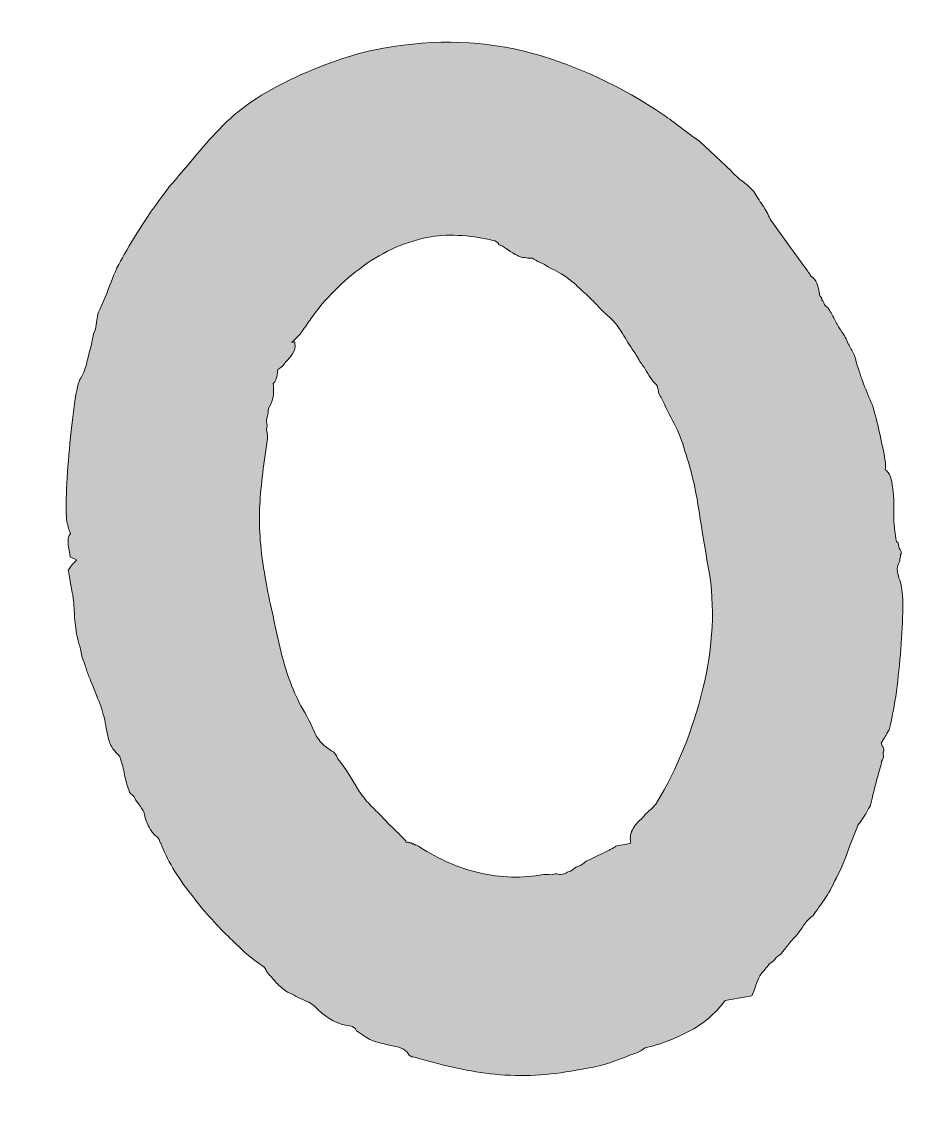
# Model space of a CAD drawing. Header units: inches. Extents: x 92 to 987, y -1041 to -39.
# Drawn here: x 298.9 to 391, y -863.6 to -749.1 of the extents above; entities that cross this region are included whole.
import ezdxf

# ---------------------------------------------------------------- set-up
doc = ezdxf.new("R2010")
doc.units = ezdxf.units.IN
doc.header["$MEASUREMENT"] = 0
doc.layers.add('Layer 1', color=7, linetype='Continuous')

# ---------------------------------------------------------------- blocks, each defined once
blk = doc.blocks.new('block 2')
at = {"layer": 'Layer 1', "true_color": 0xffffff}
h = blk.add_hatch(color=7, dxfattribs=at)
h.dxf.hatch_style = 2
edge = h.paths.add_edge_path()
edge.add_spline(control_points=[(318.5, -910.95), (324.7, -908.49), (330.75, -905.65), (336.81, -902.86), (340.68, -901.08), (341.58, -897.51), (339.24, -893.96), (337.88, -891.89), (335.91, -890.74), (333.46, -890.83), (329.58, -890.96), (325.68, -891.07), (321.84, -891.58), (312.9, -892.75), (304.45, -895.79), (295.95, -898.66), (287.27, -901.58), (278.54, -904.33), (269.79, -907.06), (268.62, -907.43), (267.16, -907.59), (266.01, -907.25), (262.11, -906.08), (258.47, -906.55), (255.1, -908.66), (249.52, -912.14), (244.03, -915.75), (238.53, -919.35), (233.62, -922.57), (228.76, -925.87), (223.84, -929.09), (222.87, -929.73), (221.76, -930.18), (220.56, -930.79), (218.89, -926.26), (217.26, -921.98), (215.72, -917.68), (211.63, -906.24), (207.27, -894.89), (203.6, -883.32), (199.49, -870.38), (197.58, -856.92), (195.16, -843.59), (192.33, -828.02), (187.89, -812.99), (181.05, -798.69), (177.62, -791.5), (174.27, -784.26), (171.05, -776.97), (167.78, -769.59), (164.87, -762.05), (159.33, -755.39), (160.71, -754.86), (161.6, -754.47), (162.53, -754.18), (183.11, -747.59), (203.68, -740.96), (224.29, -734.45), (238.34, -730.01), (252.5, -725.9), (266.51, -721.34), (280.76, -716.71), (294.21, -710.15), (307.75, -703.81), (312.99, -701.36), (318.3, -699.05), (323.7, -697.01), (319.37, -693.59), (315.8, -690.08), (312.85, -686.59), (306.55, -688.26), (300.34, -690.24), (294.15, -692.31), (281.88, -696.42), (269.71, -700.91), (257.29, -704.53), (220.57, -715.25), (183.89, -726.04), (147.77, -738.67), (144.01, -739.99), (140.23, -741.26), (136.52, -742.71), (132.2, -744.4), (129.88, -747.78), (129.49, -752.29), (129.11, -756.65), (131.62, -759.26), (135.37, -761.07), (138.9, -762.78), (142.09, -765.14), (144.42, -768.29), (147.01, -771.81), (149.39, -775.5), (151.53, -779.31), (154.16, -784), (156.41, -788.9), (158.88, -793.67), (164.17, -803.86), (169.04, -814.22), (172.66, -825.12), (173.06, -826.32), (173.4, -827.54), (173.81, -828.88), (172.89, -829.18), (172.24, -829.38), (171.6, -829.6), (167.29, -831.14), (162.89, -832.47), (158.69, -834.26), (150.5, -837.74), (143.02, -842.53), (135.64, -847.47), (122.97, -855.95), (110.86, -865.26), (97.27, -872.32), (93.56, -874.25), (92.32, -878.27), (93.69, -882.42), (94.71, -885.52), (96.67, -887.86), (99.8, -888.95), (108.36, -891.94), (115.11, -897.41), (120.81, -904.26), (124.38, -908.54), (127.74, -913.01), (131.09, -917.47), (138.23, -926.98), (145.77, -936.12), (154.81, -943.9), (156.57, -945.42), (156.96, -946.92), (156.67, -949.08), (155.53, -957.67), (154.43, -966.27), (153.5, -974.89), (152.53, -984.01), (152.99, -993.01), (156.48, -1001.66), (157.3, -1003.69), (157.95, -1005.79), (158.69, -1007.85), (161.19, -1014.85), (162.93, -1021.94), (162.04, -1029.5), (161.65, -1032.74), (163.16, -1035.27), (166.19, -1036.8), (166.96, -1037.19), (167.69, -1037.77), (168.28, -1038.4), (169.43, -1039.64), (170.8, -1040.21), (172.48, -1040.38), (179.61, -1041.08), (186.63, -1040.26), (193.55, -1038.67), (213.49, -1034.07), (231.29, -1024.98), (247.49, -1012.59), (248.91, -1011.5), (250.38, -1010.46), (251.91, -1009.55), (261.95, -1003.62), (272.15, -997.95), (282.02, -991.75), (292.52, -985.15), (303.37, -978.95), (311.69, -969.37), (313.92, -966.8), (315.14, -964.21), (314.2, -960.98), (313.45, -958.41), (312.57, -955.81), (311.26, -953.5), (309.35, -950.14), (307.08, -946.96), (304.81, -943.81), (300.05, -937.17), (295.18, -930.6), (290.37, -923.99), (289.94, -923.39), (289.62, -922.7), (289.2, -921.97), (289.99, -921.68), (290.55, -921.47), (291.1, -921.26), (300.24, -917.84), (309.43, -914.55), (318.5, -910.95)], knot_values=[0, 0, 0, 0, 1, 1, 1, 2, 2, 2, 3, 3, 3, 4, 4, 4, 5, 5, 5, 6, 6, 6, 7, 7, 7, 8, 8, 8, 9, 9, 9, 10, 10, 10, 11, 11, 11, 12, 12, 12, 13, 13, 13, 14, 14, 14, 15, 15, 15, 16, 16, 16, 17, 17, 17, 18, 18, 18, 19, 19, 19, 20, 20, 20, 21, 21, 21, 22, 22, 22, 23, 23, 23, 24, 24, 24, 25, 25, 25, 26, 26, 26, 27, 27, 27, 28, 28, 28, 29, 29, 29, 30, 30, 30, 31, 31, 31, 32, 32, 32, 33, 33, 33, 34, 34, 34, 35, 35, 35, 36, 36, 36, 37, 37, 37, 38, 38, 38, 39, 39, 39, 40, 40, 40, 41, 41, 41, 42, 42, 42, 43, 43, 43, 44, 44, 44, 45, 45, 45, 46, 46, 46, 47, 47, 47, 48, 48, 48, 49, 49, 49, 50, 50, 50, 51, 51, 51, 52, 52, 52, 53, 53, 53, 54, 54, 54, 55, 55, 55, 56, 56, 56, 57, 57, 57, 58, 58, 58, 59, 59, 59, 60, 60, 60, 61, 61, 61, 62, 62, 62, 63, 63, 63, 63], degree=3, periodic=1)
edge = h.paths.add_edge_path()
edge.add_spline(control_points=[(262.99, -928.16), (265.81, -936.44), (270.88, -943.56), (276.15, -950.95), (273, -951.69), (270.9, -951.09), (269.19, -948.75), (265.43, -943.61), (261.49, -938.6), (257.65, -933.51), (257.06, -932.73), (256.61, -931.84), (256.03, -930.9), (257.98, -929.1), (260.02, -927.86), (262.99, -928.16)], knot_values=[0, 0, 0, 0, 1, 1, 1, 2, 2, 2, 3, 3, 3, 4, 4, 4, 5, 5, 5, 5], degree=3, periodic=1)
edge = h.paths.add_edge_path()
edge.add_spline(control_points=[(250.35, -934.42), (252.99, -939.92), (255.54, -945.25), (258.21, -950.8), (256.38, -951.19), (254.95, -951.07), (253.23, -949.71), (249.53, -946.77), (246.45, -943.36), (243.66, -939.15), (245.92, -937.55), (248.15, -935.98), (250.35, -934.42)], knot_values=[0, 0, 0, 0, 1, 1, 1, 2, 2, 2, 3, 3, 3, 4, 4, 4, 4], degree=3, periodic=1)
edge = h.paths.add_edge_path()
edge.add_spline(control_points=[(238.31, -942.94), (239.22, -945.7), (240.06, -948.26), (241, -951.08), (235.94, -951.38), (231.37, -950.94), (226.7, -949.57), (230.45, -947.43), (234.2, -945.29), (238.31, -942.94)], knot_values=[0, 0, 0, 0, 1, 1, 1, 2, 2, 2, 3, 3, 3, 3], degree=3, periodic=1)
edge = h.paths.add_edge_path()
edge.add_spline(control_points=[(275.05, -973.56), (264.72, -979.59), (254.39, -985.6), (244.06, -991.62), (241.39, -993.18), (238.67, -994.66), (236.1, -996.37), (234.47, -997.45), (233.08, -998.91), (231.57, -1000.17), (230.58, -1000.99), (229.6, -1001.85), (228.53, -1002.55), (221.24, -1007.33), (213.27, -1010.73), (205.25, -1014.05), (197.89, -1017.09), (190.6, -1020.3), (183.27, -1023.42), (182.92, -1023.57), (182.53, -1023.62), (181.97, -1023.77), (181.75, -1014.24), (178.81, -1005.44), (176.18, -996.57), (174.63, -991.31), (173.32, -986), (172.88, -980.5), (172.37, -974.16), (173.53, -967.99), (174.5, -961.79), (175.34, -956.47), (176.07, -951.13), (175.41, -945.73), (174.75, -940.3), (172.44, -935.74), (167.78, -932.77), (161.51, -928.76), (156.68, -923.42), (152.64, -917.28), (149.96, -913.21), (147.37, -909.06), (144.84, -904.88), (139.03, -895.33), (131.98, -886.9), (122.99, -880.18), (122.67, -879.94), (122.23, -879.89), (121.35, -879.57), (140.92, -866.61), (158.1, -852.1), (176.31, -838.21), (176.84, -840.76), (177.31, -842.77), (177.66, -844.8), (178.01, -846.85), (178.25, -848.92), (178.57, -851.29), (175.19, -851.58), (173.33, -853.99), (171.18, -855.99), (165.93, -860.88), (160.62, -865.71), (155.43, -870.67), (153.28, -872.74), (151.37, -875.06), (149.41, -877.31), (148.9, -877.9), (148.44, -878.62), (148.22, -879.35), (147.84, -880.64), (148.38, -881.69), (149.49, -882.42), (150.47, -883.06), (151.47, -882.92), (152.22, -882.14), (158.38, -875.77), (166.43, -872.29), (173.83, -867.82), (175.87, -866.59), (177.82, -865.21), (180.22, -863.63), (180.55, -865.68), (180.81, -867.33), (181.03, -868.69), (177.11, -871.37), (173.35, -873.8), (169.76, -876.44), (165.07, -879.9), (161.15, -884.14), (157.77, -888.88), (157.21, -889.67), (156.61, -890.63), (156.56, -891.54), (156.42, -893.68), (159.28, -895.09), (161.22, -893.91), (161.89, -893.5), (162.42, -892.86), (163, -892.32), (168.85, -886.95), (175.34, -882.61), (183.08, -879.72), (183.45, -881.29), (183.78, -882.7), (184.04, -883.77), (179.79, -887.32), (175.69, -890.49), (171.9, -893.99), (169.51, -896.2), (167.48, -898.84), (165.46, -901.43), (164.18, -903.05), (164.26, -904.39), (165.2, -905.52), (166.23, -906.76), (167.83, -907.21), (169.52, -906.28), (172.57, -904.61), (175.53, -902.76), (178.48, -900.91), (181.25, -899.16), (183.94, -897.32), (186.99, -895.31), (187.82, -897.89), (188.54, -900.11), (189.2, -902.16), (185.96, -905.13), (182.9, -907.95), (179.84, -910.76), (179.55, -911.03), (179.27, -911.32), (178.99, -911.61), (176.9, -913.77), (176.58, -915.58), (177.93, -917.39), (179.01, -918.84), (181.21, -919.47), (183.79, -917.73), (186.59, -915.83), (189.58, -914.22), (192.79, -912.3), (193.8, -914.94), (194.81, -917.57), (195.91, -920.43), (191.95, -920.71), (190.03, -923.53), (187.93, -926.01), (186.73, -927.43), (187.02, -929.41), (188.3, -930.6), (189.6, -931.81), (191.44, -931.94), (192.91, -930.65), (194.54, -929.21), (196, -927.58), (197.85, -925.7), (198.66, -927.83), (199.33, -929.63), (200.11, -931.69), (198.24, -933.28), (196.32, -934.82), (194.5, -936.48), (192.48, -938.34), (192.48, -940.64), (194.4, -942.46), (195.78, -943.77), (197.26, -943.99), (199.06, -943.1), (199.77, -942.74), (200.43, -942.28), (201.12, -941.89), (201.71, -941.57), (202.32, -941.28), (203.13, -940.87), (203.64, -942.51), (204.15, -943.89), (204.5, -945.32), (205.08, -947.72), (206.22, -949.71), (208.13, -951.35), (208.86, -951.98), (209.22, -953.06), (209.76, -953.95), (206.92, -956.44), (204.24, -958.54), (201.85, -960.92), (197.62, -965.14), (193.55, -969.51), (189.45, -973.86), (188.85, -974.5), (188.31, -975.28), (188.02, -976.1), (187.6, -977.3), (187.84, -978.5), (188.93, -979.32), (190, -980.14), (191.16, -980.14), (192.25, -979.37), (192.91, -978.92), (193.48, -978.36), (194.09, -977.84), (201.03, -971.94), (208.65, -967.04), (216.53, -962.52), (217.08, -962.21), (217.9, -961.93), (218.43, -962.11), (221.33, -963.09), (224.17, -964.21), (227.36, -965.4), (226.52, -966.23), (225.9, -966.95), (225.16, -967.55), (219.69, -972.04), (214.2, -976.5), (208.72, -980.98), (208.1, -981.48), (207.34, -981.89), (206.92, -982.53), (206.6, -982.99), (206.52, -983.82), (206.72, -984.34), (206.84, -984.65), (207.7, -984.73), (208.24, -984.8), (208.5, -984.83), (208.79, -984.61), (209.06, -984.48), (216.41, -980.91), (223.79, -977.4), (231.09, -973.73), (234.02, -972.26), (236.83, -970.52), (239.58, -968.72), (241.09, -967.73), (242.44, -967.62), (244.36, -968.53), (243.33, -969.25), (242.56, -969.8), (241.77, -970.33), (226.3, -980.6), (211.9, -992.27), (197.82, -1004.35), (197.44, -1004.67), (196.93, -1004.98), (196.79, -1005.4), (196.59, -1005.99), (196.43, -1006.86), (196.72, -1007.26), (197.03, -1007.67), (197.96, -1007.93), (198.51, -1007.8), (199.34, -1007.58), (200.09, -1006.99), (200.86, -1006.53), (212.59, -999.55), (224.24, -992.43), (236.08, -985.65), (240.91, -982.89), (246.12, -980.8), (251.22, -978.57), (256.06, -976.44), (260.98, -974.51), (265.01, -970.92), (265.42, -970.56), (266.08, -970.26), (266.6, -970.29), (270.24, -970.54), (273.89, -970.89), (277.53, -971.2), (277.58, -971.4), (277.64, -971.61), (277.69, -971.81), (276.81, -972.39), (275.96, -973.02), (275.05, -973.56)], knot_values=[0, 0, 0, 0, 1, 1, 1, 2, 2, 2, 3, 3, 3, 4, 4, 4, 5, 5, 5, 6, 6, 6, 7, 7, 7, 8, 8, 8, 9, 9, 9, 10, 10, 10, 11, 11, 11, 12, 12, 12, 13, 13, 13, 14, 14, 14, 15, 15, 15, 16, 16, 16, 17, 17, 17, 18, 18, 18, 19, 19, 19, 20, 20, 20, 21, 21, 21, 22, 22, 22, 23, 23, 23, 24, 24, 24, 25, 25, 25, 26, 26, 26, 27, 27, 27, 28, 28, 28, 29, 29, 29, 30, 30, 30, 31, 31, 31, 32, 32, 32, 33, 33, 33, 34, 34, 34, 35, 35, 35, 36, 36, 36, 37, 37, 37, 38, 38, 38, 39, 39, 39, 40, 40, 40, 41, 41, 41, 42, 42, 42, 43, 43, 43, 44, 44, 44, 45, 45, 45, 46, 46, 46, 47, 47, 47, 48, 48, 48, 49, 49, 49, 50, 50, 50, 51, 51, 51, 52, 52, 52, 53, 53, 53, 54, 54, 54, 55, 55, 55, 56, 56, 56, 57, 57, 57, 58, 58, 58, 59, 59, 59, 60, 60, 60, 61, 61, 61, 62, 62, 62, 63, 63, 63, 64, 64, 64, 65, 65, 65, 66, 66, 66, 67, 67, 67, 68, 68, 68, 69, 69, 69, 70, 70, 70, 71, 71, 71, 72, 72, 72, 73, 73, 73, 74, 74, 74, 75, 75, 75, 76, 76, 76, 77, 77, 77, 78, 78, 78, 79, 79, 79, 80, 80, 80, 81, 81, 81, 82, 82, 82, 83, 83, 83, 84, 84, 84, 85, 85, 85, 86, 86, 86, 87, 87, 87, 88, 88, 88, 89, 89, 89, 90, 90, 90, 91, 91, 91, 92, 92, 92, 92], degree=3, periodic=1)
edge = h.paths.add_edge_path()
edge.add_spline(control_points=[(291.64, -952.56), (289.98, -952.95), (289.05, -952.54), (288.11, -951.4), (285.83, -948.66), (283.43, -946), (280.99, -943.4), (276.64, -938.77), (273.56, -933.36), (271.05, -927.59), (270.94, -927.34), (270.96, -927.03), (270.89, -926.57), (272.83, -926.13), (274.74, -925.71), (276.92, -925.22), (279.09, -935.82), (286.02, -943.71), (291.64, -952.56)], knot_values=[0, 0, 0, 0, 1, 1, 1, 2, 2, 2, 3, 3, 3, 4, 4, 4, 5, 5, 5, 6, 6, 6, 6], degree=3, periodic=1)
h = blk.add_hatch(color=7, dxfattribs=at)
h.dxf.hatch_style = 2
edge = h.paths.add_edge_path()
edge.add_spline(control_points=[(389.52, -823.06), (389.71, -822.42), (389.91, -821.43), (390.13, -820.08), (390.35, -818.73), (390.52, -817.28), (390.65, -815.74), (390.79, -814.21), (390.88, -812.73), (390.93, -811.3), (390.98, -809.88), (390.95, -808.83), (390.83, -808.14), (390.8, -807.95), (390.73, -807.7), (390.63, -807.42), (390.52, -807.13), (390.45, -806.84), (390.4, -806.55), (390.33, -806.16), (390.41, -805.79), (390.66, -805.45), (390.62, -805.25), (390.65, -805.09), (390.73, -804.98), (390.69, -804.78), (390.72, -804.68), (390.82, -804.66), (390.82, -804.66), (390.8, -804.51), (390.8, -804.51), (390.78, -804.41), (390.74, -804.32), (390.67, -804.23), (390.6, -804.14), (390.56, -804.05), (390.55, -803.95), (390.55, -803.95), (390.49, -803.66), (390.49, -803.66), (390.48, -803.56), (390.44, -803.49), (390.38, -803.45), (390.32, -803.41), (390.29, -803.34), (390.27, -803.24), (390.27, -803.24), (390.24, -803.1), (390.24, -803.1), (390.07, -802.12), (389.99, -801.12), (390.02, -800.11), (390.04, -799.09), (389.97, -798.1), (389.8, -797.12), (389.69, -796.53), (389.47, -796.11), (389.12, -795.87), (389.18, -795.66), (389.17, -795.31), (389.09, -794.82), (388.92, -793.84), (388.72, -792.86), (388.5, -791.89), (388.28, -790.92), (388.04, -790), (387.78, -789.14), (387.45, -788.39), (387.14, -787.64), (386.86, -786.88), (386.57, -786.12), (386.31, -785.36), (386.08, -784.6), (385.99, -784.11), (385.84, -783.7), (385.64, -783.39), (385.43, -783.07), (385.23, -782.68), (385.05, -782.2), (384.77, -781.75), (384.52, -781.36), (384.31, -781.04), (384.11, -780.73), (383.92, -780.38), (383.76, -780.01), (383.45, -779.45), (383.24, -779.09), (383.11, -778.91), (382.88, -778.75), (382.75, -778.62), (382.74, -778.52), (382.72, -778.42), (382.64, -778.29), (382.51, -778.11), (382.48, -777.91), (382.4, -777.77), (382.29, -777.69), (382.29, -777.69), (382.18, -777.1), (382.18, -777.1), (382.15, -776.91), (382.08, -776.67), (381.98, -776.38), (381.88, -776.1), (381.66, -775.83), (381.31, -775.59), (381.29, -775.5), (381.05, -775.13), (380.59, -774.51), (380.13, -773.88), (379.63, -773.21), (379.1, -772.5), (379.1, -772.5), (377.09, -769.67), (377.09, -769.67), (376.9, -769.2), (376.64, -768.72), (376.3, -768.22), (375.96, -767.73), (375.65, -767.25), (375.37, -766.79), (374.99, -766.36), (374.6, -766), (374.19, -765.71), (373.79, -765.43), (373.4, -765.07), (373.02, -764.63), (373.02, -764.63), (369.76, -761.57), (369.76, -761.57), (369.06, -761.09), (368.4, -760.6), (367.76, -760.11), (367.11, -759.62), (366.51, -759.17), (365.93, -758.76), (361.57, -755.8), (356.98, -753.65), (352.15, -752.33), (347.32, -751.01), (342.17, -750.83), (336.69, -751.8), (333.94, -752.28), (330.87, -753.3), (327.46, -754.86), (324.05, -756.42), (321.41, -758.23), (319.55, -760.27), (318.61, -761.24), (317.73, -762.23), (316.89, -763.24), (316.06, -764.24), (315.18, -765.28), (314.26, -766.35), (313.35, -767.52), (312.52, -768.68), (311.77, -769.82), (311.01, -770.96), (310.29, -772.15), (309.6, -773.38), (309.04, -774.29), (308.58, -775.25), (308.21, -776.27), (307.83, -777.3), (307.39, -778.36), (306.88, -779.46), (306.82, -779.68), (306.76, -779.94), (306.71, -780.25), (306.67, -780.56), (306.62, -780.87), (306.58, -781.18), (306.43, -781.51), (306.33, -781.83), (306.29, -782.14), (306.24, -782.45), (306.19, -782.71), (306.13, -782.93), (305.94, -783.56), (305.79, -784.15), (305.68, -784.67), (305.57, -785.2), (305.36, -785.74), (305.05, -786.29), (304.81, -786.64), (304.59, -787.54), (304.39, -788.99), (304.19, -790.44), (304.02, -792.01), (303.86, -793.7), (303.7, -795.39), (303.6, -796.95), (303.55, -798.37), (303.49, -799.8), (303.51, -800.75), (303.6, -801.24), (303.7, -801.83), (303.83, -802.26), (303.98, -802.54), (303.72, -802.79), (303.65, -803.25), (303.77, -803.94), (303.77, -803.94), (303.9, -804.67), (303.9, -804.67), (303.9, -804.67), (303.95, -804.97), (303.95, -804.97), (303.95, -804.97), (304.61, -805.3), (304.61, -805.3), (304.53, -805.42), (304.43, -805.54), (304.3, -805.66), (304.17, -805.78), (304.02, -805.96), (303.86, -806.19), (303.86, -806.19), (303.74, -806.36), (303.74, -806.36), (303.74, -806.36), (303.79, -806.66), (303.79, -806.66), (303.79, -806.66), (303.85, -806.95), (303.85, -806.95), (303.85, -806.95), (304.16, -808.71), (304.16, -808.71), (304.29, -809.5), (304.37, -810.22), (304.38, -810.87), (304.4, -811.53), (304.47, -812.24), (304.61, -813.03), (304.68, -813.42), (304.77, -813.81), (304.89, -814.19), (305.01, -814.57), (305.11, -815.01), (305.2, -815.5), (305.38, -815.97), (305.53, -816.4), (305.65, -816.78), (305.77, -817.16), (305.91, -817.54), (306.08, -817.92), (306.43, -818.76), (306.75, -819.57), (307.03, -820.32), (307.32, -821.08), (307.53, -821.85), (307.67, -822.63), (307.8, -823.42), (307.93, -824), (308.05, -824.38), (308.17, -824.77), (308.53, -825.26), (309.14, -825.86), (309.14, -825.86), (309.19, -826.15), (309.19, -826.15), (309.38, -826.62), (309.52, -827.15), (309.63, -827.74), (309.73, -828.33), (309.87, -828.86), (310.06, -829.33), (310.09, -829.53), (310.17, -829.67), (310.28, -829.75), (310.4, -829.83), (310.52, -829.96), (310.65, -830.13), (310.67, -830.23), (310.81, -830.46), (311.08, -830.82), (311.21, -831), (311.34, -831.17), (311.47, -831.35), (311.6, -831.53), (311.69, -831.72), (311.72, -831.91), (311.81, -832.41), (311.93, -832.79), (312.08, -833.06), (312.23, -833.34), (312.37, -833.57), (312.5, -833.75), (312.63, -833.93), (312.76, -834.06), (312.87, -834.14), (312.99, -834.22), (313.11, -834.35), (313.24, -834.52), (313.28, -834.72), (313.32, -834.84), (313.38, -834.88), (313.44, -834.92), (313.48, -835.04), (313.52, -835.23), (313.87, -836.08), (314.33, -836.96), (314.89, -837.87), (315.45, -838.78), (316.06, -839.63), (316.71, -840.43), (317.37, -841.32), (318.04, -842.14), (318.73, -842.87), (319.41, -843.61), (320.06, -844.28), (320.67, -844.88), (321.28, -845.48), (321.8, -845.97), (322.21, -846.35), (322.63, -846.73), (323.25, -847.2), (324.06, -847.76), (324.06, -847.76), (324.23, -847.88), (324.23, -847.88), (324.36, -848.07), (324.43, -848.18), (324.44, -848.23), (324.45, -848.28), (324.52, -848.39), (324.65, -848.57), (324.9, -848.83), (325.15, -849.11), (325.41, -849.42), (325.66, -849.73), (326.08, -850.08), (326.65, -850.49), (326.98, -850.63), (327.29, -850.78), (327.57, -850.93), (327.85, -851.09), (328.15, -851.23), (328.48, -851.38), (329.02, -851.58), (329.48, -851.91), (329.86, -852.35), (330.83, -853.29), (331.94, -853.85), (333.18, -854.03), (333.5, -854.08), (333.73, -854.24), (333.88, -854.52), (333.88, -854.52), (334.91, -855.24), (334.91, -855.24), (335.14, -855.4), (335.37, -855.52), (335.58, -855.58), (335.79, -855.64), (336, -855.71), (336.22, -855.77), (336.43, -855.83), (336.67, -855.89), (336.93, -855.95), (337.19, -856), (337.43, -856.06), (337.64, -856.12), (338.58, -856.26), (339.13, -856.57), (339.32, -857.04), (339.32, -857.04), (339.67, -857.28), (339.67, -857.28), (339.67, -857.28), (339.81, -857.26), (339.81, -857.26), (341.3, -857.7), (342.68, -858.06), (343.94, -858.35), (345.2, -858.63), (346.5, -858.85), (347.85, -859.02), (350.63, -859.34), (353.44, -859.25), (356.28, -858.75), (356.67, -858.68), (357.26, -858.58), (358.04, -858.44), (358.82, -858.3), (359.6, -858.11), (360.36, -857.88), (360.74, -857.71), (361.12, -857.57), (361.5, -857.45), (361.88, -857.33), (362.21, -857.2), (362.49, -857.05), (362.98, -856.96), (363.49, -856.72), (364.03, -856.32), (365.58, -855.95), (367.09, -855.38), (368.57, -854.61), (370.05, -853.85), (371.33, -852.77), (372.39, -851.37), (372.39, -851.37), (375.18, -850.88), (375.18, -850.88), (375.18, -850.88), (375.4, -850.38), (375.4, -850.38), (375.46, -850.17), (375.56, -849.88), (375.7, -849.5), (375.83, -849.12), (375.98, -848.82), (376.14, -848.59), (376.56, -848.11), (376.85, -847.76), (377.02, -847.52), (377.29, -847.38), (377.51, -847.19), (377.67, -846.95), (377.75, -846.84), (377.86, -846.75), (378, -846.67), (378.14, -846.59), (378.25, -846.5), (378.33, -846.38), (378.49, -846.15), (378.72, -845.86), (379.01, -845.51), (379.3, -845.15), (379.61, -844.79), (379.96, -844.43), (380.2, -844.09), (380.44, -843.74), (380.68, -843.4), (380.92, -843.05), (381.22, -842.75), (381.58, -842.48), (381.98, -841.91), (382.39, -841.33), (382.79, -840.75), (383.19, -840.18), (383.54, -839.56), (383.83, -838.9), (384.36, -837.9), (384.81, -836.89), (385.19, -835.86), (385.56, -834.84), (385.92, -833.89), (386.27, -833.02), (386.27, -833.02), (386.52, -832.68), (386.52, -832.68), (386.52, -832.68), (386.88, -832.16), (386.88, -832.16), (387.04, -831.93), (387.16, -831.73), (387.23, -831.57), (387.3, -831.4), (387.42, -831.21), (387.58, -830.97), (387.64, -830.76), (387.73, -830.39), (387.84, -829.87), (387.95, -829.35), (388.1, -828.76), (388.29, -828.12), (388.54, -827.27), (388.69, -826.69), (388.74, -826.38), (388.9, -826.15), (388.97, -825.94), (388.93, -825.74), (388.89, -825.54), (388.9, -825.42), (388.94, -825.36), (388.98, -825.3), (388.99, -825.22), (388.97, -825.13), (388.94, -824.93), (388.89, -824.81), (388.84, -824.77), (388.78, -824.73), (388.73, -824.61), (388.7, -824.42), (388.7, -824.42), (388.82, -824.24), (388.82, -824.24), (388.98, -824.02), (389.21, -823.62), (389.52, -823.06)], knot_values=[0, 0, 0, 0, 1, 1, 1, 2, 2, 2, 3, 3, 3, 4, 4, 4, 5, 5, 5, 6, 6, 6, 7, 7, 7, 8, 8, 8, 9, 9, 9, 10, 10, 10, 11, 11, 11, 12, 12, 12, 13, 13, 13, 14, 14, 14, 15, 15, 15, 16, 16, 16, 17, 17, 17, 18, 18, 18, 19, 19, 19, 20, 20, 20, 21, 21, 21, 22, 22, 22, 23, 23, 23, 24, 24, 24, 25, 25, 25, 26, 26, 26, 27, 27, 27, 28, 28, 28, 29, 29, 29, 30, 30, 30, 31, 31, 31, 32, 32, 32, 33, 33, 33, 34, 34, 34, 35, 35, 35, 36, 36, 36, 37, 37, 37, 38, 38, 38, 39, 39, 39, 40, 40, 40, 41, 41, 41, 42, 42, 42, 43, 43, 43, 44, 44, 44, 45, 45, 45, 46, 46, 46, 47, 47, 47, 48, 48, 48, 49, 49, 49, 50, 50, 50, 51, 51, 51, 52, 52, 52, 53, 53, 53, 54, 54, 54, 55, 55, 55, 56, 56, 56, 57, 57, 57, 58, 58, 58, 59, 59, 59, 60, 60, 60, 61, 61, 61, 62, 62, 62, 63, 63, 63, 64, 64, 64, 65, 65, 65, 66, 66, 66, 67, 67, 67, 68, 68, 68, 69, 69, 69, 70, 70, 70, 71, 71, 71, 72, 72, 72, 73, 73, 73, 74, 74, 74, 75, 75, 75, 76, 76, 76, 77, 77, 77, 78, 78, 78, 79, 79, 79, 80, 80, 80, 81, 81, 81, 82, 82, 82, 83, 83, 83, 84, 84, 84, 85, 85, 85, 86, 86, 86, 87, 87, 87, 88, 88, 88, 89, 89, 89, 90, 90, 90, 91, 91, 91, 92, 92, 92, 93, 93, 93, 94, 94, 94, 95, 95, 95, 96, 96, 96, 97, 97, 97, 98, 98, 98, 99, 99, 99, 100, 100, 100, 101, 101, 101, 102, 102, 102, 103, 103, 103, 104, 104, 104, 105, 105, 105, 106, 106, 106, 107, 107, 107, 108, 108, 108, 109, 109, 109, 110, 110, 110, 111, 111, 111, 112, 112, 112, 113, 113, 113, 114, 114, 114, 115, 115, 115, 116, 116, 116, 117, 117, 117, 118, 118, 118, 119, 119, 119, 120, 120, 120, 121, 121, 121, 122, 122, 122, 123, 123, 123, 124, 124, 124, 125, 125, 125, 126, 126, 126, 127, 127, 127, 128, 128, 128, 129, 129, 129, 130, 130, 130, 131, 131, 131, 132, 132, 132, 133, 133, 133, 134, 134, 134, 135, 135, 135, 136, 136, 136, 137, 137, 137, 138, 138, 138, 139, 139, 139, 140, 140, 140, 141, 141, 141, 142, 142, 142, 143, 143, 143, 144, 144, 144, 145, 145, 145, 146, 146, 146, 147, 147, 147, 148, 148, 148, 149, 149, 149, 150, 150, 150, 151, 151, 151, 152, 152, 152, 153, 153, 153, 154, 154, 154, 155, 155, 155, 156, 156, 156, 157, 157, 157, 158, 158, 158, 159, 159, 159, 160, 160, 160, 161, 161, 161, 162, 162, 162, 163, 163, 163, 164, 164, 164, 164], degree=3, periodic=1)
edge = h.paths.add_edge_path()
edge.add_spline(control_points=[(370.06, -818.76), (368.97, -823.2), (367.37, -827.16), (365.26, -830.66), (365.1, -830.9), (364.89, -831.13), (364.63, -831.38), (364.28, -831.65), (363.98, -831.95), (363.73, -832.3), (363.38, -832.56), (363.06, -832.92), (362.79, -833.37), (362.51, -833.82), (362.42, -834.29), (362.51, -834.78), (362.51, -834.78), (362.53, -834.93), (362.53, -834.93), (362.53, -834.93), (362.09, -835.01), (362.09, -835.01), (362.09, -835.01), (361.06, -835.19), (361.06, -835.19), (360.88, -835.32), (360.47, -835.55), (359.82, -835.86), (359.17, -836.18), (358.52, -836.5), (357.87, -836.81), (357.61, -837.06), (357.34, -837.23), (357.05, -837.33), (356.76, -837.44), (356.49, -837.61), (356.23, -837.86), (356.03, -837.89), (355.89, -837.94), (355.81, -838.01), (355.72, -838.08), (355.62, -838.12), (355.52, -838.13), (355.52, -838.13), (355.23, -838.18), (355.23, -838.18), (355.13, -838.2), (355.03, -838.2), (354.92, -838.16), (354.82, -838.13), (354.71, -838.12), (354.62, -838.14), (354.62, -838.14), (354.18, -838.22), (354.18, -838.22), (353.87, -838.17), (353.61, -838.17), (353.42, -838.2), (351.16, -838.6), (348.93, -838.54), (346.72, -838.02), (344.51, -837.5), (342.43, -836.6), (340.49, -835.33), (340.26, -835.17), (340.12, -835.09), (340.07, -835.1), (340.02, -835.11), (339.94, -835.07), (339.83, -834.99), (339.73, -835.01), (339.68, -834.99), (339.67, -834.94), (339.66, -834.9), (339.6, -834.88), (339.51, -834.9), (339.39, -834.82), (339.24, -834.79), (339.04, -834.83), (339.04, -834.83), (339.02, -834.68), (339.02, -834.68), (338.52, -834.16), (338.03, -833.67), (337.54, -833.2), (337.06, -832.73), (336.62, -832.28), (336.24, -831.84), (335.77, -831.42), (335.34, -830.99), (334.96, -830.55), (334.58, -830.11), (334.25, -829.67), (333.96, -829.21), (333.36, -828.1), (332.68, -827.07), (331.9, -826.09), (331.72, -825.62), (331.52, -825.35), (331.3, -825.29), (331.3, -825.29), (330.61, -824.8), (330.61, -824.8), (330.38, -824.64), (330.07, -824.29), (329.67, -823.76), (329.15, -822.54), (328.61, -821.47), (328.05, -820.56), (327.6, -819.73), (327.17, -818.74), (326.77, -817.6), (326.37, -816.46), (326.03, -815.29), (325.77, -814.07), (325.5, -812.86), (325.24, -811.64), (324.98, -810.42), (324.71, -809.21), (324.49, -808.11), (324.32, -807.13), (323.84, -804.39), (323.64, -802), (323.74, -799.97), (323.84, -797.93), (324.1, -795.56), (324.53, -792.86), (324.58, -792.55), (324.56, -792.15), (324.47, -791.66), (324.54, -791.45), (324.53, -791.14), (324.46, -790.75), (324.45, -790.65), (324.5, -790.39), (324.63, -789.96), (324.58, -789.67), (324.67, -789.35), (324.92, -789.01), (325.2, -788.35), (325.28, -787.63), (325.14, -786.85), (325.42, -786.7), (325.58, -786.21), (325.64, -785.39), (326.1, -785.11), (326.36, -784.87), (326.42, -784.65), (326.68, -784.4), (326.93, -784.11), (327.17, -783.76), (327.41, -783.42), (327.5, -783.05), (327.43, -782.66), (327.43, -782.66), (327.41, -782.51), (327.41, -782.51), (327.41, -782.51), (327.11, -782.56), (327.11, -782.56), (327.55, -782.18), (327.91, -781.79), (328.19, -781.39), (328.47, -780.99), (328.78, -780.55), (329.1, -780.09), (330.55, -778.02), (332.37, -776.18), (334.57, -774.59), (336.76, -772.99), (339.12, -771.97), (341.67, -771.52), (342.65, -771.34), (343.73, -771.31), (344.91, -771.4), (346.08, -771.5), (347.15, -771.66), (348.1, -771.9), (348.41, -771.95), (348.64, -772.11), (348.79, -772.38), (349, -772.45), (349.17, -772.52), (349.28, -772.6), (349.4, -772.68), (349.57, -772.8), (349.8, -772.96), (350.15, -773.2), (350.49, -773.4), (350.81, -773.54), (351.14, -773.69), (351.61, -773.76), (352.21, -773.75), (352.44, -773.91), (352.72, -774.06), (353.05, -774.21), (353.38, -774.35), (353.66, -774.51), (353.89, -774.67), (354.78, -775.12), (355.39, -775.46), (355.74, -775.7), (356.2, -776.03), (356.58, -776.34), (356.89, -776.64), (357.19, -776.94), (357.58, -777.3), (358.06, -777.72), (358.42, -778.06), (358.76, -778.4), (359.08, -778.75), (359.39, -779.1), (359.78, -779.48), (360.26, -779.9), (360.74, -780.33), (361.16, -780.83), (361.52, -781.42), (361.87, -782.02), (362.26, -782.63), (362.67, -783.27), (362.94, -783.62), (363.14, -783.94), (363.29, -784.22), (363.44, -784.49), (363.65, -784.81), (363.92, -785.17), (364.07, -785.44), (364.24, -785.74), (364.45, -786.06), (364.66, -786.38), (364.89, -786.66), (365.13, -786.92), (365.25, -787), (365.33, -787.19), (365.38, -787.48), (365.45, -787.87), (365.55, -788.16), (365.69, -788.34), (366.15, -789.27), (366.61, -790.17), (367.07, -791.05), (367.53, -791.93), (367.9, -792.9), (368.19, -793.95), (368.85, -795.96), (369.33, -797.99), (369.64, -800.06), (369.95, -802.12), (370.29, -804.19), (370.66, -806.24), (371.35, -810.16), (371.14, -814.33), (370.06, -818.76)], knot_values=[0, 0, 0, 0, 1, 1, 1, 2, 2, 2, 3, 3, 3, 4, 4, 4, 5, 5, 5, 6, 6, 6, 7, 7, 7, 8, 8, 8, 9, 9, 9, 10, 10, 10, 11, 11, 11, 12, 12, 12, 13, 13, 13, 14, 14, 14, 15, 15, 15, 16, 16, 16, 17, 17, 17, 18, 18, 18, 19, 19, 19, 20, 20, 20, 21, 21, 21, 22, 22, 22, 23, 23, 23, 24, 24, 24, 25, 25, 25, 26, 26, 26, 27, 27, 27, 28, 28, 28, 29, 29, 29, 30, 30, 30, 31, 31, 31, 32, 32, 32, 33, 33, 33, 34, 34, 34, 35, 35, 35, 36, 36, 36, 37, 37, 37, 38, 38, 38, 39, 39, 39, 40, 40, 40, 41, 41, 41, 42, 42, 42, 43, 43, 43, 44, 44, 44, 45, 45, 45, 46, 46, 46, 47, 47, 47, 48, 48, 48, 49, 49, 49, 50, 50, 50, 51, 51, 51, 52, 52, 52, 53, 53, 53, 54, 54, 54, 55, 55, 55, 56, 56, 56, 57, 57, 57, 58, 58, 58, 59, 59, 59, 60, 60, 60, 61, 61, 61, 62, 62, 62, 63, 63, 63, 64, 64, 64, 65, 65, 65, 66, 66, 66, 67, 67, 67, 68, 68, 68, 69, 69, 69, 70, 70, 70, 71, 71, 71, 72, 72, 72, 73, 73, 73, 74, 74, 74, 75, 75, 75, 76, 76, 76, 77, 77, 77, 78, 78, 78, 79, 79, 79, 80, 80, 80, 81, 81, 81, 82, 82, 82, 83, 83, 83, 84, 84, 84, 84], degree=3, periodic=1)
at = {"layer": 'Layer 1', "lineweight": 0}
for points, knots in [([(318.5, -910.95), (324.7, -908.49), (330.75, -905.65), (336.81, -902.86), (340.68, -901.08), (341.58, -897.51), (339.24, -893.96), (337.88, -891.89), (335.91, -890.74), (333.46, -890.83), (329.58, -890.96), (325.68, -891.07), (321.84, -891.58), (312.9, -892.75), (304.45, -895.79), (295.95, -898.66), (287.27, -901.58), (278.54, -904.33), (269.79, -907.06), (268.62, -907.43), (267.16, -907.59), (266.01, -907.25), (262.11, -906.08), (258.47, -906.55), (255.1, -908.66), (249.52, -912.14), (244.03, -915.75), (238.53, -919.35), (233.62, -922.57), (228.76, -925.87), (223.84, -929.09), (222.87, -929.73), (221.76, -930.18), (220.56, -930.79), (218.89, -926.26), (217.26, -921.98), (215.72, -917.68), (211.63, -906.24), (207.27, -894.89), (203.6, -883.32), (199.49, -870.38), (197.58, -856.92), (195.16, -843.59), (192.33, -828.02), (187.89, -812.99), (181.05, -798.69), (177.62, -791.5), (174.27, -784.26), (171.05, -776.97), (167.78, -769.59), (164.87, -762.05), (159.33, -755.39), (160.71, -754.86), (161.6, -754.47), (162.53, -754.18), (183.11, -747.59), (203.68, -740.96), (224.29, -734.45), (238.34, -730.01), (252.5, -725.9), (266.51, -721.34), (280.76, -716.71), (294.21, -710.15), (307.75, -703.81), (312.99, -701.36), (318.3, -699.05), (323.7, -697.01), (319.37, -693.59), (315.8, -690.08), (312.85, -686.59), (306.55, -688.26), (300.34, -690.24), (294.15, -692.31), (281.88, -696.42), (269.71, -700.91), (257.29, -704.53), (220.57, -715.25), (183.89, -726.04), (147.77, -738.67), (144.01, -739.99), (140.23, -741.26), (136.52, -742.71), (132.2, -744.4), (129.88, -747.78), (129.49, -752.29), (129.11, -756.65), (131.62, -759.26), (135.37, -761.07), (138.9, -762.78), (142.09, -765.14), (144.42, -768.29), (147.01, -771.81), (149.39, -775.5), (151.53, -779.31), (154.16, -784), (156.41, -788.9), (158.88, -793.67), (164.17, -803.86), (169.04, -814.22), (172.66, -825.12), (173.06, -826.32), (173.4, -827.54), (173.81, -828.88), (172.89, -829.18), (172.24, -829.38), (171.6, -829.6), (167.29, -831.14), (162.89, -832.47), (158.69, -834.26), (150.5, -837.74), (143.02, -842.53), (135.64, -847.47), (122.97, -855.95), (110.86, -865.26), (97.27, -872.32), (93.56, -874.25), (92.32, -878.27), (93.69, -882.42), (94.71, -885.52), (96.67, -887.86), (99.8, -888.95), (108.36, -891.94), (115.11, -897.41), (120.81, -904.26), (124.38, -908.54), (127.74, -913.01), (131.09, -917.47), (138.23, -926.98), (145.77, -936.12), (154.81, -943.9), (156.57, -945.42), (156.96, -946.92), (156.67, -949.08), (155.53, -957.67), (154.43, -966.27), (153.5, -974.89), (152.53, -984.01), (152.99, -993.01), (156.48, -1001.66), (157.3, -1003.69), (157.95, -1005.79), (158.69, -1007.85), (161.19, -1014.85), (162.93, -1021.94), (162.04, -1029.5), (161.65, -1032.74), (163.16, -1035.27), (166.19, -1036.8), (166.96, -1037.19), (167.69, -1037.77), (168.28, -1038.4), (169.43, -1039.64), (170.8, -1040.21), (172.48, -1040.38), (179.61, -1041.08), (186.63, -1040.26), (193.55, -1038.67), (213.49, -1034.07), (231.29, -1024.98), (247.49, -1012.59), (248.91, -1011.5), (250.38, -1010.46), (251.91, -1009.55), (261.95, -1003.62), (272.15, -997.95), (282.02, -991.75), (292.52, -985.15), (303.37, -978.95), (311.69, -969.37), (313.92, -966.8), (315.14, -964.21), (314.2, -960.98), (313.45, -958.41), (312.57, -955.81), (311.26, -953.5), (309.35, -950.14), (307.08, -946.96), (304.81, -943.81), (300.05, -937.17), (295.18, -930.6), (290.37, -923.99), (289.94, -923.39), (289.62, -922.7), (289.2, -921.97), (289.99, -921.68), (290.55, -921.47), (291.1, -921.26), (300.24, -917.84), (309.43, -914.55), (318.5, -910.95)], [0, 0, 0, 0, 1, 1, 1, 2, 2, 2, 3, 3, 3, 4, 4, 4, 5, 5, 5, 6, 6, 6, 7, 7, 7, 8, 8, 8, 9, 9, 9, 10, 10, 10, 11, 11, 11, 12, 12, 12, 13, 13, 13, 14, 14, 14, 15, 15, 15, 16, 16, 16, 17, 17, 17, 18, 18, 18, 19, 19, 19, 20, 20, 20, 21, 21, 21, 22, 22, 22, 23, 23, 23, 24, 24, 24, 25, 25, 25, 26, 26, 26, 27, 27, 27, 28, 28, 28, 29, 29, 29, 30, 30, 30, 31, 31, 31, 32, 32, 32, 33, 33, 33, 34, 34, 34, 35, 35, 35, 36, 36, 36, 37, 37, 37, 38, 38, 38, 39, 39, 39, 40, 40, 40, 41, 41, 41, 42, 42, 42, 43, 43, 43, 44, 44, 44, 45, 45, 45, 46, 46, 46, 47, 47, 47, 48, 48, 48, 49, 49, 49, 50, 50, 50, 51, 51, 51, 52, 52, 52, 53, 53, 53, 54, 54, 54, 55, 55, 55, 56, 56, 56, 57, 57, 57, 58, 58, 58, 59, 59, 59, 60, 60, 60, 61, 61, 61, 62, 62, 62, 63, 63, 63, 63]), ([(389.52, -823.06), (389.71, -822.42), (389.91, -821.43), (390.13, -820.08), (390.35, -818.73), (390.52, -817.28), (390.65, -815.74), (390.79, -814.21), (390.88, -812.73), (390.93, -811.3), (390.98, -809.88), (390.95, -808.83), (390.83, -808.14), (390.8, -807.95), (390.73, -807.7), (390.63, -807.42), (390.52, -807.13), (390.45, -806.84), (390.4, -806.55), (390.33, -806.16), (390.41, -805.79), (390.66, -805.45), (390.62, -805.25), (390.65, -805.09), (390.73, -804.98), (390.69, -804.78), (390.72, -804.68), (390.82, -804.66), (390.82, -804.66), (390.8, -804.51), (390.8, -804.51), (390.78, -804.41), (390.74, -804.32), (390.67, -804.23), (390.6, -804.14), (390.56, -804.05), (390.55, -803.95), (390.55, -803.95), (390.49, -803.66), (390.49, -803.66), (390.48, -803.56), (390.44, -803.49), (390.38, -803.45), (390.32, -803.41), (390.29, -803.34), (390.27, -803.24), (390.27, -803.24), (390.24, -803.1), (390.24, -803.1), (390.07, -802.12), (389.99, -801.12), (390.02, -800.11), (390.04, -799.09), (389.97, -798.1), (389.8, -797.12), (389.69, -796.53), (389.47, -796.11), (389.12, -795.87), (389.18, -795.66), (389.17, -795.31), (389.09, -794.82), (388.92, -793.84), (388.72, -792.86), (388.5, -791.89), (388.28, -790.92), (388.04, -790), (387.78, -789.14), (387.45, -788.39), (387.14, -787.64), (386.86, -786.88), (386.57, -786.12), (386.31, -785.36), (386.08, -784.6), (385.99, -784.11), (385.84, -783.7), (385.64, -783.39), (385.43, -783.07), (385.23, -782.68), (385.05, -782.2), (384.77, -781.75), (384.52, -781.36), (384.31, -781.04), (384.11, -780.73), (383.92, -780.38), (383.76, -780.01), (383.45, -779.45), (383.24, -779.09), (383.11, -778.91), (382.88, -778.75), (382.75, -778.62), (382.74, -778.52), (382.72, -778.42), (382.64, -778.29), (382.51, -778.11), (382.48, -777.91), (382.4, -777.77), (382.29, -777.69), (382.29, -777.69), (382.18, -777.1), (382.18, -777.1), (382.15, -776.91), (382.08, -776.67), (381.98, -776.38), (381.88, -776.1), (381.66, -775.83), (381.31, -775.59), (381.29, -775.5), (381.05, -775.13), (380.59, -774.51), (380.13, -773.88), (379.63, -773.21), (379.1, -772.5), (379.1, -772.5), (377.09, -769.67), (377.09, -769.67), (376.9, -769.2), (376.64, -768.72), (376.3, -768.22), (375.96, -767.73), (375.65, -767.25), (375.37, -766.79), (374.99, -766.36), (374.6, -766), (374.19, -765.71), (373.79, -765.43), (373.4, -765.07), (373.02, -764.63), (373.02, -764.63), (369.76, -761.57), (369.76, -761.57), (369.06, -761.09), (368.4, -760.6), (367.76, -760.11), (367.11, -759.62), (366.51, -759.17), (365.93, -758.76), (361.57, -755.8), (356.98, -753.65), (352.15, -752.33), (347.32, -751.01), (342.17, -750.83), (336.69, -751.8), (333.94, -752.28), (330.87, -753.3), (327.46, -754.86), (324.05, -756.42), (321.41, -758.23), (319.55, -760.27), (318.61, -761.24), (317.73, -762.23), (316.89, -763.24), (316.06, -764.24), (315.18, -765.28), (314.26, -766.35), (313.35, -767.52), (312.52, -768.68), (311.77, -769.82), (311.01, -770.96), (310.29, -772.15), (309.6, -773.38), (309.04, -774.29), (308.58, -775.25), (308.21, -776.27), (307.83, -777.3), (307.39, -778.36), (306.88, -779.46), (306.82, -779.68), (306.76, -779.94), (306.71, -780.25), (306.67, -780.56), (306.62, -780.87), (306.58, -781.18), (306.43, -781.51), (306.33, -781.83), (306.29, -782.14), (306.24, -782.45), (306.19, -782.71), (306.13, -782.93), (305.94, -783.56), (305.79, -784.15), (305.68, -784.67), (305.57, -785.2), (305.36, -785.74), (305.05, -786.29), (304.81, -786.64), (304.59, -787.54), (304.39, -788.99), (304.19, -790.44), (304.02, -792.01), (303.86, -793.7), (303.7, -795.39), (303.6, -796.95), (303.55, -798.37), (303.49, -799.8), (303.51, -800.75), (303.6, -801.24), (303.7, -801.83), (303.83, -802.26), (303.98, -802.54), (303.72, -802.79), (303.65, -803.25), (303.77, -803.94), (303.77, -803.94), (303.9, -804.67), (303.9, -804.67), (303.9, -804.67), (303.95, -804.97), (303.95, -804.97), (303.95, -804.97), (304.61, -805.3), (304.61, -805.3), (304.53, -805.42), (304.43, -805.54), (304.3, -805.66), (304.17, -805.78), (304.02, -805.96), (303.86, -806.19), (303.86, -806.19), (303.74, -806.36), (303.74, -806.36), (303.74, -806.36), (303.79, -806.66), (303.79, -806.66), (303.79, -806.66), (303.85, -806.95), (303.85, -806.95), (303.85, -806.95), (304.16, -808.71), (304.16, -808.71), (304.29, -809.5), (304.37, -810.22), (304.38, -810.87), (304.4, -811.53), (304.47, -812.24), (304.61, -813.03), (304.68, -813.42), (304.77, -813.81), (304.89, -814.19), (305.01, -814.57), (305.11, -815.01), (305.2, -815.5), (305.38, -815.97), (305.53, -816.4), (305.65, -816.78), (305.77, -817.16), (305.91, -817.54), (306.08, -817.92), (306.43, -818.76), (306.75, -819.57), (307.03, -820.32), (307.32, -821.08), (307.53, -821.85), (307.67, -822.63), (307.8, -823.42), (307.93, -824), (308.05, -824.38), (308.17, -824.77), (308.53, -825.26), (309.14, -825.86), (309.14, -825.86), (309.19, -826.15), (309.19, -826.15), (309.38, -826.62), (309.52, -827.15), (309.63, -827.74), (309.73, -828.33), (309.87, -828.86), (310.06, -829.33), (310.09, -829.53), (310.17, -829.67), (310.28, -829.75), (310.4, -829.83), (310.52, -829.96), (310.65, -830.13), (310.67, -830.23), (310.81, -830.46), (311.08, -830.82), (311.21, -831), (311.34, -831.17), (311.47, -831.35), (311.6, -831.53), (311.69, -831.72), (311.72, -831.91), (311.81, -832.41), (311.93, -832.79), (312.08, -833.06), (312.23, -833.34), (312.37, -833.57), (312.5, -833.75), (312.63, -833.93), (312.76, -834.06), (312.87, -834.14), (312.99, -834.22), (313.11, -834.35), (313.24, -834.52), (313.28, -834.72), (313.32, -834.84), (313.38, -834.88), (313.44, -834.92), (313.48, -835.04), (313.52, -835.23), (313.87, -836.08), (314.33, -836.96), (314.89, -837.87), (315.45, -838.78), (316.06, -839.63), (316.71, -840.43), (317.37, -841.32), (318.04, -842.14), (318.73, -842.87), (319.41, -843.61), (320.06, -844.28), (320.67, -844.88), (321.28, -845.48), (321.8, -845.97), (322.21, -846.35), (322.63, -846.73), (323.25, -847.2), (324.06, -847.76), (324.06, -847.76), (324.23, -847.88), (324.23, -847.88), (324.36, -848.07), (324.43, -848.18), (324.44, -848.23), (324.45, -848.28), (324.52, -848.39), (324.65, -848.57), (324.9, -848.83), (325.15, -849.11), (325.41, -849.42), (325.66, -849.73), (326.08, -850.08), (326.65, -850.49), (326.98, -850.63), (327.29, -850.78), (327.57, -850.93), (327.85, -851.09), (328.15, -851.23), (328.48, -851.38), (329.02, -851.58), (329.48, -851.91), (329.86, -852.35), (330.83, -853.29), (331.94, -853.85), (333.18, -854.03), (333.5, -854.08), (333.73, -854.24), (333.88, -854.52), (333.88, -854.52), (334.91, -855.24), (334.91, -855.24), (335.14, -855.4), (335.37, -855.52), (335.58, -855.58), (335.79, -855.64), (336, -855.71), (336.22, -855.77), (336.43, -855.83), (336.67, -855.89), (336.93, -855.95), (337.19, -856), (337.43, -856.06), (337.64, -856.12), (338.58, -856.26), (339.13, -856.57), (339.32, -857.04), (339.32, -857.04), (339.67, -857.28), (339.67, -857.28), (339.67, -857.28), (339.81, -857.26), (339.81, -857.26), (341.3, -857.7), (342.68, -858.06), (343.94, -858.35), (345.2, -858.63), (346.5, -858.85), (347.85, -859.02), (350.63, -859.34), (353.44, -859.25), (356.28, -858.75), (356.67, -858.68), (357.26, -858.58), (358.04, -858.44), (358.82, -858.3), (359.6, -858.11), (360.36, -857.88), (360.74, -857.71), (361.12, -857.57), (361.5, -857.45), (361.88, -857.33), (362.21, -857.2), (362.49, -857.05), (362.98, -856.96), (363.49, -856.72), (364.03, -856.32), (365.58, -855.95), (367.09, -855.38), (368.57, -854.61), (370.05, -853.85), (371.33, -852.77), (372.39, -851.37), (372.39, -851.37), (375.18, -850.88), (375.18, -850.88), (375.18, -850.88), (375.4, -850.38), (375.4, -850.38), (375.46, -850.17), (375.56, -849.88), (375.7, -849.5), (375.83, -849.12), (375.98, -848.82), (376.14, -848.59), (376.56, -848.11), (376.85, -847.76), (377.02, -847.52), (377.29, -847.38), (377.51, -847.19), (377.67, -846.95), (377.75, -846.84), (377.86, -846.75), (378, -846.67), (378.14, -846.59), (378.25, -846.5), (378.33, -846.38), (378.49, -846.15), (378.72, -845.86), (379.01, -845.51), (379.3, -845.15), (379.61, -844.79), (379.96, -844.43), (380.2, -844.09), (380.44, -843.74), (380.68, -843.4), (380.92, -843.05), (381.22, -842.75), (381.58, -842.48), (381.98, -841.91), (382.39, -841.33), (382.79, -840.75), (383.19, -840.18), (383.54, -839.56), (383.83, -838.9), (384.36, -837.9), (384.81, -836.89), (385.19, -835.86), (385.56, -834.84), (385.92, -833.89), (386.27, -833.02), (386.27, -833.02), (386.52, -832.68), (386.52, -832.68), (386.52, -832.68), (386.88, -832.16), (386.88, -832.16), (387.04, -831.93), (387.16, -831.73), (387.23, -831.57), (387.3, -831.4), (387.42, -831.21), (387.58, -830.97), (387.64, -830.76), (387.73, -830.39), (387.84, -829.87), (387.95, -829.35), (388.1, -828.76), (388.29, -828.12), (388.54, -827.27), (388.69, -826.69), (388.74, -826.38), (388.9, -826.15), (388.97, -825.94), (388.93, -825.74), (388.89, -825.54), (388.9, -825.42), (388.94, -825.36), (388.98, -825.3), (388.99, -825.22), (388.97, -825.13), (388.94, -824.93), (388.89, -824.81), (388.84, -824.77), (388.78, -824.73), (388.73, -824.61), (388.7, -824.42), (388.7, -824.42), (388.82, -824.24), (388.82, -824.24), (388.98, -824.02), (389.21, -823.62), (389.52, -823.06)], [0, 0, 0, 0, 1, 1, 1, 2, 2, 2, 3, 3, 3, 4, 4, 4, 5, 5, 5, 6, 6, 6, 7, 7, 7, 8, 8, 8, 9, 9, 9, 10, 10, 10, 11, 11, 11, 12, 12, 12, 13, 13, 13, 14, 14, 14, 15, 15, 15, 16, 16, 16, 17, 17, 17, 18, 18, 18, 19, 19, 19, 20, 20, 20, 21, 21, 21, 22, 22, 22, 23, 23, 23, 24, 24, 24, 25, 25, 25, 26, 26, 26, 27, 27, 27, 28, 28, 28, 29, 29, 29, 30, 30, 30, 31, 31, 31, 32, 32, 32, 33, 33, 33, 34, 34, 34, 35, 35, 35, 36, 36, 36, 37, 37, 37, 38, 38, 38, 39, 39, 39, 40, 40, 40, 41, 41, 41, 42, 42, 42, 43, 43, 43, 44, 44, 44, 45, 45, 45, 46, 46, 46, 47, 47, 47, 48, 48, 48, 49, 49, 49, 50, 50, 50, 51, 51, 51, 52, 52, 52, 53, 53, 53, 54, 54, 54, 55, 55, 55, 56, 56, 56, 57, 57, 57, 58, 58, 58, 59, 59, 59, 60, 60, 60, 61, 61, 61, 62, 62, 62, 63, 63, 63, 64, 64, 64, 65, 65, 65, 66, 66, 66, 67, 67, 67, 68, 68, 68, 69, 69, 69, 70, 70, 70, 71, 71, 71, 72, 72, 72, 73, 73, 73, 74, 74, 74, 75, 75, 75, 76, 76, 76, 77, 77, 77, 78, 78, 78, 79, 79, 79, 80, 80, 80, 81, 81, 81, 82, 82, 82, 83, 83, 83, 84, 84, 84, 85, 85, 85, 86, 86, 86, 87, 87, 87, 88, 88, 88, 89, 89, 89, 90, 90, 90, 91, 91, 91, 92, 92, 92, 93, 93, 93, 94, 94, 94, 95, 95, 95, 96, 96, 96, 97, 97, 97, 98, 98, 98, 99, 99, 99, 100, 100, 100, 101, 101, 101, 102, 102, 102, 103, 103, 103, 104, 104, 104, 105, 105, 105, 106, 106, 106, 107, 107, 107, 108, 108, 108, 109, 109, 109, 110, 110, 110, 111, 111, 111, 112, 112, 112, 113, 113, 113, 114, 114, 114, 115, 115, 115, 116, 116, 116, 117, 117, 117, 118, 118, 118, 119, 119, 119, 120, 120, 120, 121, 121, 121, 122, 122, 122, 123, 123, 123, 124, 124, 124, 125, 125, 125, 126, 126, 126, 127, 127, 127, 128, 128, 128, 129, 129, 129, 130, 130, 130, 131, 131, 131, 132, 132, 132, 133, 133, 133, 134, 134, 134, 135, 135, 135, 136, 136, 136, 137, 137, 137, 138, 138, 138, 139, 139, 139, 140, 140, 140, 141, 141, 141, 142, 142, 142, 143, 143, 143, 144, 144, 144, 145, 145, 145, 146, 146, 146, 147, 147, 147, 148, 148, 148, 149, 149, 149, 150, 150, 150, 151, 151, 151, 152, 152, 152, 153, 153, 153, 154, 154, 154, 155, 155, 155, 156, 156, 156, 157, 157, 157, 158, 158, 158, 159, 159, 159, 160, 160, 160, 161, 161, 161, 162, 162, 162, 163, 163, 163, 164, 164, 164, 164]), ([(370.06, -818.76), (368.97, -823.2), (367.37, -827.16), (365.26, -830.66), (365.1, -830.9), (364.89, -831.13), (364.63, -831.38), (364.28, -831.65), (363.98, -831.95), (363.73, -832.3), (363.38, -832.56), (363.06, -832.92), (362.79, -833.37), (362.51, -833.82), (362.42, -834.29), (362.51, -834.78), (362.51, -834.78), (362.53, -834.93), (362.53, -834.93), (362.53, -834.93), (362.09, -835.01), (362.09, -835.01), (362.09, -835.01), (361.06, -835.19), (361.06, -835.19), (360.88, -835.32), (360.47, -835.55), (359.82, -835.86), (359.17, -836.18), (358.52, -836.5), (357.87, -836.81), (357.61, -837.06), (357.34, -837.23), (357.05, -837.33), (356.76, -837.44), (356.49, -837.61), (356.23, -837.86), (356.03, -837.89), (355.89, -837.94), (355.81, -838.01), (355.72, -838.08), (355.62, -838.12), (355.52, -838.13), (355.52, -838.13), (355.23, -838.18), (355.23, -838.18), (355.13, -838.2), (355.03, -838.2), (354.92, -838.16), (354.82, -838.13), (354.71, -838.12), (354.62, -838.14), (354.62, -838.14), (354.18, -838.22), (354.18, -838.22), (353.87, -838.17), (353.61, -838.17), (353.42, -838.2), (351.16, -838.6), (348.93, -838.54), (346.72, -838.02), (344.51, -837.5), (342.43, -836.6), (340.49, -835.33), (340.26, -835.17), (340.12, -835.09), (340.07, -835.1), (340.02, -835.11), (339.94, -835.07), (339.83, -834.99), (339.73, -835.01), (339.68, -834.99), (339.67, -834.94), (339.66, -834.9), (339.6, -834.88), (339.51, -834.9), (339.39, -834.82), (339.24, -834.79), (339.04, -834.83), (339.04, -834.83), (339.02, -834.68), (339.02, -834.68), (338.52, -834.16), (338.03, -833.67), (337.54, -833.2), (337.06, -832.73), (336.62, -832.28), (336.24, -831.84), (335.77, -831.42), (335.34, -830.99), (334.96, -830.55), (334.58, -830.11), (334.25, -829.67), (333.96, -829.21), (333.36, -828.1), (332.68, -827.07), (331.9, -826.09), (331.72, -825.62), (331.52, -825.35), (331.3, -825.29), (331.3, -825.29), (330.61, -824.8), (330.61, -824.8), (330.38, -824.64), (330.07, -824.29), (329.67, -823.76), (329.15, -822.54), (328.61, -821.47), (328.05, -820.56), (327.6, -819.73), (327.17, -818.74), (326.77, -817.6), (326.37, -816.46), (326.03, -815.29), (325.77, -814.07), (325.5, -812.86), (325.24, -811.64), (324.98, -810.42), (324.71, -809.21), (324.49, -808.11), (324.32, -807.13), (323.84, -804.39), (323.64, -802), (323.74, -799.97), (323.84, -797.93), (324.1, -795.56), (324.53, -792.86), (324.58, -792.55), (324.56, -792.15), (324.47, -791.66), (324.54, -791.45), (324.53, -791.14), (324.46, -790.75), (324.45, -790.65), (324.5, -790.39), (324.63, -789.96), (324.58, -789.67), (324.67, -789.35), (324.92, -789.01), (325.2, -788.35), (325.28, -787.63), (325.14, -786.85), (325.42, -786.7), (325.58, -786.21), (325.64, -785.39), (326.1, -785.11), (326.36, -784.87), (326.42, -784.65), (326.68, -784.4), (326.93, -784.11), (327.17, -783.76), (327.41, -783.42), (327.5, -783.05), (327.43, -782.66), (327.43, -782.66), (327.41, -782.51), (327.41, -782.51), (327.41, -782.51), (327.11, -782.56), (327.11, -782.56), (327.55, -782.18), (327.91, -781.79), (328.19, -781.39), (328.47, -780.99), (328.78, -780.55), (329.1, -780.09), (330.55, -778.02), (332.37, -776.18), (334.57, -774.59), (336.76, -772.99), (339.12, -771.97), (341.67, -771.52), (342.65, -771.34), (343.73, -771.31), (344.91, -771.4), (346.08, -771.5), (347.15, -771.66), (348.1, -771.9), (348.41, -771.95), (348.64, -772.11), (348.79, -772.38), (349, -772.45), (349.17, -772.52), (349.28, -772.6), (349.4, -772.68), (349.57, -772.8), (349.8, -772.96), (350.15, -773.2), (350.49, -773.4), (350.81, -773.54), (351.14, -773.69), (351.61, -773.76), (352.21, -773.75), (352.44, -773.91), (352.72, -774.06), (353.05, -774.21), (353.38, -774.35), (353.66, -774.51), (353.89, -774.67), (354.78, -775.12), (355.39, -775.46), (355.74, -775.7), (356.2, -776.03), (356.58, -776.34), (356.89, -776.64), (357.19, -776.94), (357.58, -777.3), (358.06, -777.72), (358.42, -778.06), (358.76, -778.4), (359.08, -778.75), (359.39, -779.1), (359.78, -779.48), (360.26, -779.9), (360.74, -780.33), (361.16, -780.83), (361.52, -781.42), (361.87, -782.02), (362.26, -782.63), (362.67, -783.27), (362.94, -783.62), (363.14, -783.94), (363.29, -784.22), (363.44, -784.49), (363.65, -784.81), (363.92, -785.17), (364.07, -785.44), (364.24, -785.74), (364.45, -786.06), (364.66, -786.38), (364.89, -786.66), (365.13, -786.92), (365.25, -787), (365.33, -787.19), (365.38, -787.48), (365.45, -787.87), (365.55, -788.16), (365.69, -788.34), (366.15, -789.27), (366.61, -790.17), (367.07, -791.05), (367.53, -791.93), (367.9, -792.9), (368.19, -793.95), (368.85, -795.96), (369.33, -797.99), (369.64, -800.06), (369.95, -802.12), (370.29, -804.19), (370.66, -806.24), (371.35, -810.16), (371.14, -814.33), (370.06, -818.76)], [0, 0, 0, 0, 1, 1, 1, 2, 2, 2, 3, 3, 3, 4, 4, 4, 5, 5, 5, 6, 6, 6, 7, 7, 7, 8, 8, 8, 9, 9, 9, 10, 10, 10, 11, 11, 11, 12, 12, 12, 13, 13, 13, 14, 14, 14, 15, 15, 15, 16, 16, 16, 17, 17, 17, 18, 18, 18, 19, 19, 19, 20, 20, 20, 21, 21, 21, 22, 22, 22, 23, 23, 23, 24, 24, 24, 25, 25, 25, 26, 26, 26, 27, 27, 27, 28, 28, 28, 29, 29, 29, 30, 30, 30, 31, 31, 31, 32, 32, 32, 33, 33, 33, 34, 34, 34, 35, 35, 35, 36, 36, 36, 37, 37, 37, 38, 38, 38, 39, 39, 39, 40, 40, 40, 41, 41, 41, 42, 42, 42, 43, 43, 43, 44, 44, 44, 45, 45, 45, 46, 46, 46, 47, 47, 47, 48, 48, 48, 49, 49, 49, 50, 50, 50, 51, 51, 51, 52, 52, 52, 53, 53, 53, 54, 54, 54, 55, 55, 55, 56, 56, 56, 57, 57, 57, 58, 58, 58, 59, 59, 59, 60, 60, 60, 61, 61, 61, 62, 62, 62, 63, 63, 63, 64, 64, 64, 65, 65, 65, 66, 66, 66, 67, 67, 67, 68, 68, 68, 69, 69, 69, 70, 70, 70, 71, 71, 71, 72, 72, 72, 73, 73, 73, 74, 74, 74, 75, 75, 75, 76, 76, 76, 77, 77, 77, 78, 78, 78, 79, 79, 79, 80, 80, 80, 81, 81, 81, 82, 82, 82, 83, 83, 83, 84, 84, 84, 84])]:
    blk.add_open_spline(points, degree=3, knots=knots, dxfattribs=at)

msp = doc.modelspace()

# ---------------------------------------------------------------- block references
at = {"layer": 'Layer 1'}
msp.add_blockref('block 2', (0, 0), dxfattribs=at)

doc.saveas('drawing.dxf')
